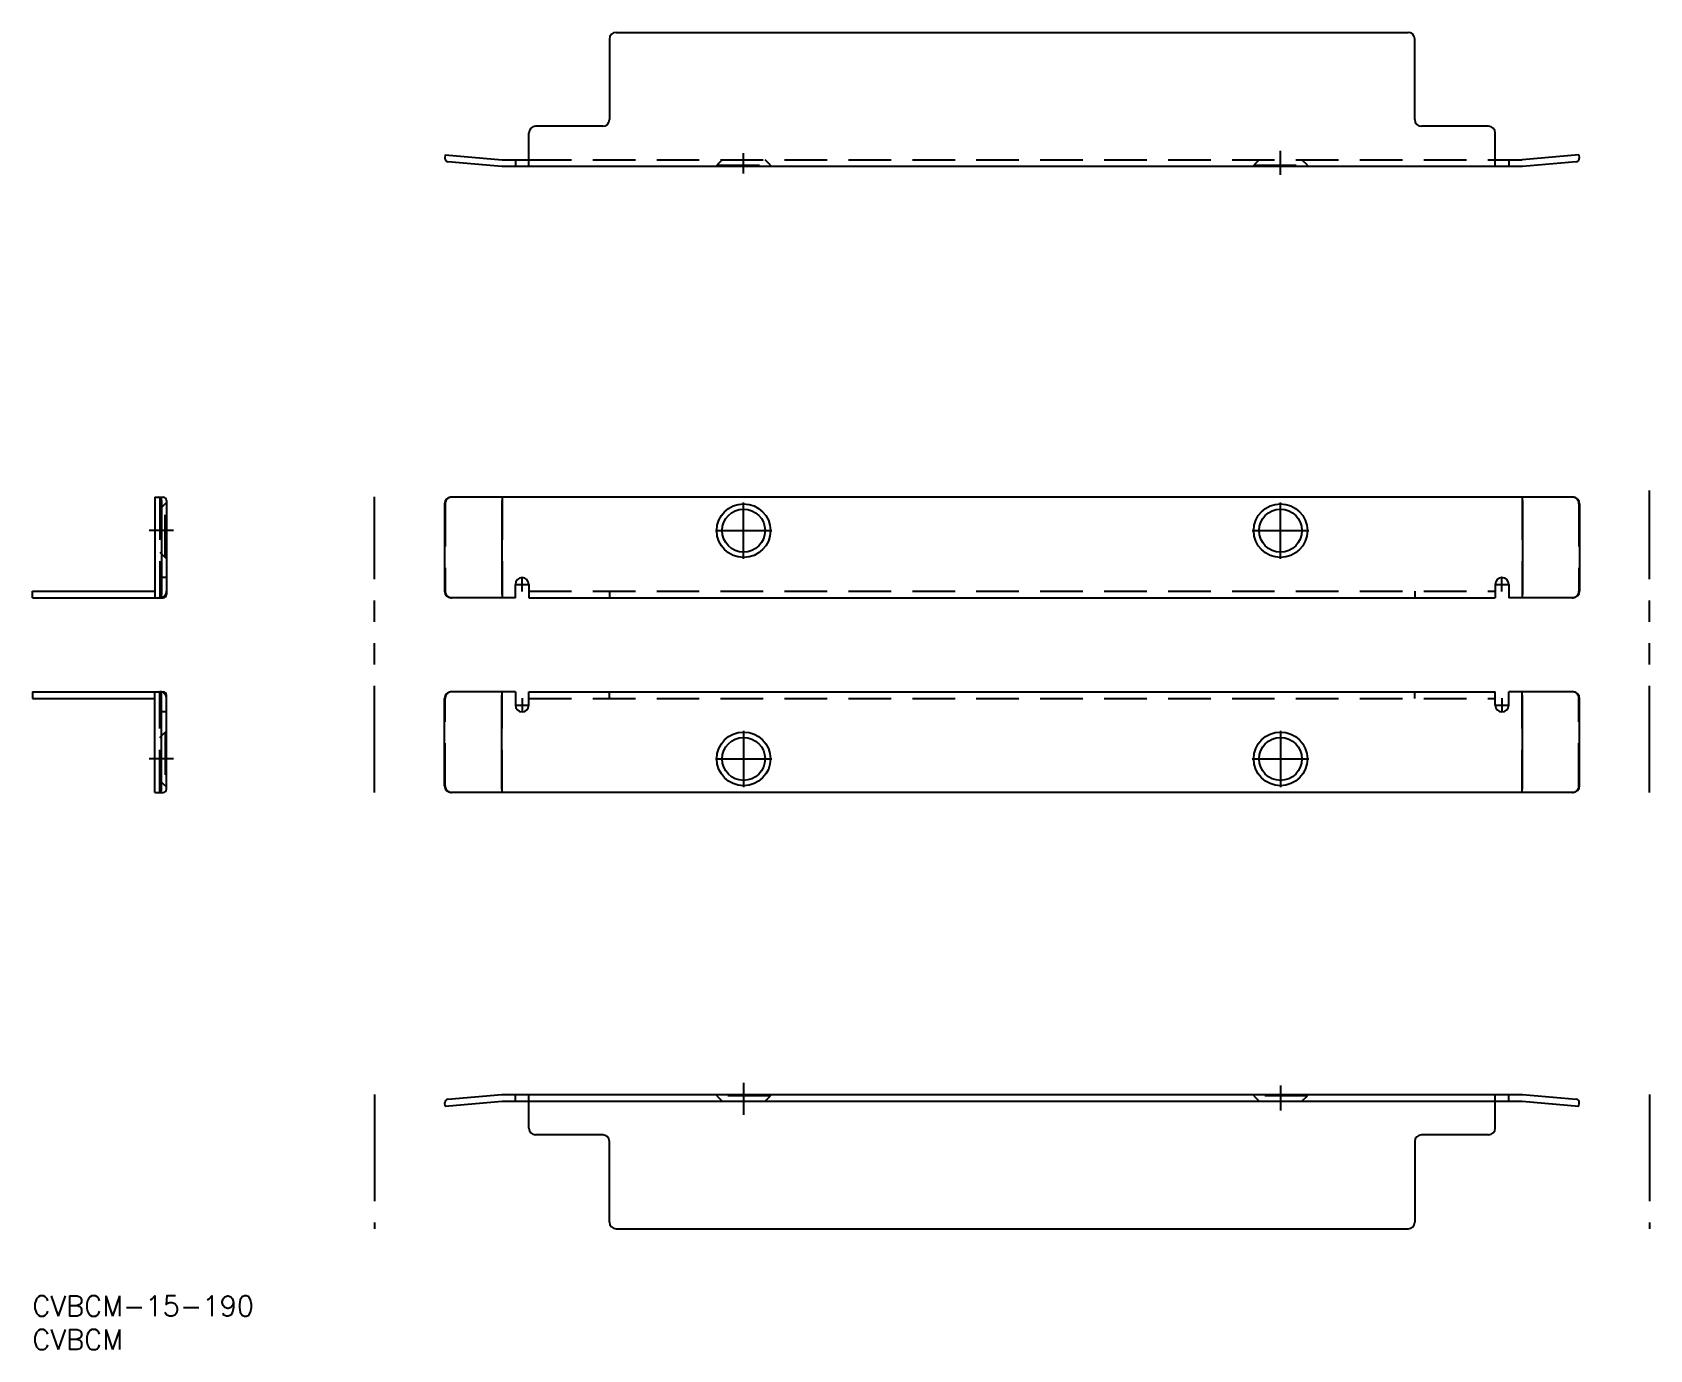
# Model space of a CAD drawing. Extents: x 0 to 241, y -8 to 188.
import ezdxf

# ---------------------------------------------------------------- set-up
doc = ezdxf.new("R2010")
doc.units = 0
doc.header["$LTSCALE"] = 0.5
for name, pattern in [('CENTER', [50.8, 31.75, -6.35, 6.35, -6.35]), ('DASHED', [19.05, 12.7, -6.35]), ('PHANTOM', [63.5, 31.75, -6.35, 6.35, -6.35, 6.35, -6.35])]:
    doc.linetypes.add(name, pattern=pattern)
for name, color, linetype in [('MSM_CENTER', 1, 'CENTER'), ('MSM_CONTINUOUS', 7, 'CONTINUOUS'), ('MSM_DASHED', 4, 'DASHED'), ('MSM_IMAGINARY', 6, 'PHANTOM'), ('MSM_PART_NUMBER', 7, 'CONTINUOUS')]:
    doc.layers.add(name, color=color, linetype=linetype)
doc.styles.get("Standard").update_dxf_attribs({"font": 'txt.shx', "height": 3, "bigfont": 'bigfont.shx'})

msp = doc.modelspace()

# ---------------------------------------------------------------- linework, layer by layer
at = {"layer": 'MSM_CENTER'}
for p, q in [((105.98, 167.2), (105.98, 170.22)), ((185.98, 166.98), (185.98, 170.59)), ((105.98, 109.8), (105.98, 118.2)), ((185.98, 109.8), (185.98, 118.2)), ((21.01, 114), (17.43, 114)), ((101.78, 114), (110.18, 114)), ((181.78, 114), (190.18, 114)), ((72.98, 104.95), (72.98, 107.05)), ((218.98, 104.95), (218.98, 107.05)), ((71.93, 106), (74.03, 106)), ((217.93, 106), (220.03, 106)), ((71.93, 88), (74.03, 88)), ((72.98, 89.05), (72.98, 86.95)), ((217.93, 88), (220.03, 88)), ((218.98, 89.05), (218.98, 86.95)), ((105.98, 84.2), (105.98, 75.8)), ((185.98, 84.2), (185.98, 75.8)), ((21.01, 80), (17.43, 80)), ((101.78, 80), (110.18, 80)), ((181.78, 80), (190.18, 80)), ((105.98, 31.77), (105.98, 26.99)), ((185.98, 31.37), (185.98, 27.6))]:
    msp.add_line(p, q, dxfattribs=at)
at = {"layer": 'MSM_CONTINUOUS'}
for p, q in [((86.98, 188.23), (204.98, 188.23)), ((85.98, 187.23), (85.98, 175.23)), ((205.98, 175.23), (205.98, 187.23)), ((84.98, 174.23), (74.98, 174.23)), ((216.98, 174.23), (206.98, 174.23)), ((73.98, 168.23), (73.98, 173.23)), ((217.98, 168.23), (217.98, 173.23)), ((61.51, 169.97), (61.47, 169.47)), ((61.51, 169.97), (69.98, 169.23)), ((69.94, 168.23), (61.93, 168.93)), ((69.98, 169.23), (73.98, 169.23)), ((71.98, 169.23), (71.98, 168.23)), ((217.98, 169.23), (221.98, 169.23)), ((219.98, 169.23), (219.98, 168.23)), ((230.45, 169.97), (221.98, 169.23)), ((230.04, 168.93), (222.03, 168.23)), ((230.45, 169.97), (230.49, 169.47)), ((222.03, 168.23), (69.94, 168.23)), ((18.26, 119), (18.26, 104)), ((18.26, 119), (19.5, 119)), ((19.26, 118.5), (19.26, 104.5)), ((20, 118.5), (20, 104.5)), ((229.54, 119), (62.43, 119)), ((69.94, 118.5), (69.94, 104.5)), ((222.03, 118.5), (222.03, 104.5)), ((61.43, 118), (61.43, 105)), ((230.54, 118), (230.54, 105)), ((0, 105), (18.26, 105)), ((0, 104), (0, 105)), ((0, 104), (19.5, 104)), ((71.98, 104), (62.43, 104)), ((71.98, 104), (71.98, 106)), ((73.98, 106), (73.98, 104)), ((73.98, 104), (217.98, 104)), ((217.98, 106), (217.98, 104)), ((219.98, 106), (219.98, 104)), ((229.54, 104), (219.98, 104)), ((0, 90), (19.5, 90)), ((0, 90), (0, 89)), ((18.26, 75), (18.26, 90)), ((19.26, 75.5), (19.26, 89.5)), ((20, 75.5), (20, 89.5)), ((71.98, 90), (62.43, 90)), ((69.94, 75.5), (69.94, 89.5)), ((71.98, 90), (71.98, 88)), ((73.98, 88), (73.98, 90)), ((73.98, 90), (217.98, 90)), ((217.98, 88), (217.98, 90)), ((229.54, 90), (219.98, 90)), ((219.98, 88), (219.98, 90)), ((222.03, 75.5), (222.03, 89.5)), ((0, 89), (18.26, 89)), ((61.43, 76), (61.43, 89)), ((230.54, 76), (230.54, 89)), ((18.26, 75), (19.5, 75)), ((229.54, 75), (62.43, 75)), ((61.51, 28.26), (69.98, 29)), ((61.93, 29.3), (69.94, 30)), ((69.94, 30), (222.03, 30)), ((69.98, 29), (221.98, 29)), ((73.98, 29), (73.98, 30)), ((73.98, 25), (73.98, 29)), ((217.98, 29), (217.98, 30)), ((217.98, 25), (217.98, 29)), ((221.98, 29), (230.45, 28.26)), ((222.03, 30), (230.04, 29.3)), ((61.51, 28.26), (61.47, 28.76)), ((230.45, 28.26), (230.49, 28.76)), ((84.98, 24), (74.98, 24)), ((85.98, 11), (85.98, 23)), ((205.98, 23), (205.98, 11)), ((216.98, 24), (206.98, 24)), ((86.98, 10), (204.98, 10))]:
    msp.add_line(p, q, dxfattribs=at)
for centre, radius in [((105.98, 114), 4), ((105.98, 114), 3.2), ((185.98, 114), 4), ((185.98, 114), 3.2), ((105.98, 80), 4), ((105.98, 80), 3.2), ((185.98, 80), 4), ((185.98, 80), 3.2)]:
    msp.add_circle(centre, radius, dxfattribs=at)
for centre, radius, start, end in [((86.98, 187.23), 1, 90, 180), ((204.98, 187.23), 1, 0, 90), ((74.98, 173.23), 1, 90, 180), ((84.98, 175.23), 1, 270, 0), ((206.98, 175.23), 1, 180, 270), ((216.98, 173.23), 1, 0, 90), ((61.97, 169.43), 0.5, 175, 265), ((230, 169.43), 0.5, 275, 5), ((18.76, 118.5), 0.5, 0, 90), ((19.5, 118.5), 0.5, 0, 90), ((62.43, 118), 1, 90, 180), ((229.54, 118), 1, 360, 90), ((72.98, 106), 1, 0, 180), ((218.98, 106), 1, 0, 180), ((18.76, 104.5), 0.5, 270, 0), ((19.5, 104.5), 0.5, 270, 0), ((62.43, 105), 1, 180, 270), ((229.54, 105), 1, 270, 0), ((18.76, 89.5), 0.5, 0, 90), ((19.5, 89.5), 0.5, 0, 90), ((62.43, 89), 1, 90, 180), ((229.54, 89), 1, 0, 90), ((72.98, 88), 1, 180, 0), ((218.98, 88), 1, 180, 0), ((18.76, 75.5), 0.5, 270, 0), ((19.5, 75.5), 0.5, 270, 0), ((62.43, 76), 1, 180, 270), ((229.54, 76), 1, 270, 0), ((61.97, 28.8), 0.5, 95, 185), ((230, 28.8), 0.5, 355, 85), ((74.98, 25), 1, 180, 270), ((216.98, 25), 1, 270, 0), ((84.98, 23), 1, 0, 90), ((206.98, 23), 1, 90, 180), ((86.98, 11), 1, 180, 270), ((204.98, 11), 1, 270, 0)]:
    msp.add_arc(centre, radius, start, end, dxfattribs=at)
at = {"layer": 'MSM_DASHED'}
for p, q in [((73.98, 169.23), (217.98, 169.23)), ((102.78, 169.23), (101.98, 168.43)), ((109.98, 168.43), (109.18, 169.23)), ((182.78, 169.23), (181.98, 168.43)), ((189.98, 168.43), (189.18, 169.23)), ((101.98, 168.43), (101.98, 168.23)), ((101.98, 168.43), (109.98, 168.43)), ((109.98, 168.23), (109.98, 168.43)), ((181.98, 168.43), (181.98, 168.23)), ((181.98, 168.43), (189.98, 168.43)), ((189.98, 168.23), (189.98, 168.43)), ((19, 119), (19, 104)), ((69.98, 119), (69.98, 104)), ((221.98, 119), (221.98, 104)), ((19.8, 118), (19, 117.2)), ((20, 118), (19.8, 118)), ((19.8, 110), (19.8, 118)), ((61.51, 118), (61.51, 105)), ((230.45, 118), (230.45, 105)), ((19, 110.8), (19.8, 110)), ((19.8, 110), (20, 110)), ((20, 107), (19, 107)), ((73.98, 105), (217.98, 105)), ((85.98, 105), (85.98, 104)), ((205.98, 105), (205.98, 104)), ((19, 75), (19, 90)), ((69.98, 75), (69.98, 90)), ((85.98, 89), (85.98, 90)), ((205.98, 89), (205.98, 90)), ((221.98, 75), (221.98, 90)), ((20, 87), (19, 87)), ((61.51, 76), (61.51, 89)), ((73.98, 89), (217.98, 89)), ((230.45, 76), (230.45, 89)), ((19, 83.2), (19.8, 84)), ((19.8, 84), (20, 84)), ((19.8, 84), (19.8, 76)), ((19.8, 76), (19, 76.8)), ((20, 76), (19.8, 76)), ((71.98, 29), (71.98, 30)), ((101.98, 30), (101.98, 29.8)), ((109.98, 29.8), (101.98, 29.8)), ((101.98, 29.8), (102.78, 29)), ((109.18, 29), (109.98, 29.8)), ((109.98, 29.8), (109.98, 30)), ((181.98, 30), (181.98, 29.8)), ((189.98, 29.8), (181.98, 29.8)), ((181.98, 29.8), (182.78, 29)), ((189.18, 29), (189.98, 29.8)), ((189.98, 29.8), (189.98, 30)), ((219.98, 29), (219.98, 30))]:
    msp.add_line(p, q, dxfattribs=at)
for centre, start, end in [((62.51, 118), 90, 180), ((229.45, 118), 360, 90), ((19, 105), 270, 0), ((62.51, 105), 180, 270), ((229.45, 105), 270, 0), ((19, 89), 0, 90), ((62.51, 89), 90, 180), ((229.45, 89), 0, 90), ((62.51, 76), 180, 270), ((229.45, 76), 270, 0)]:
    msp.add_arc(centre, 1, start, end, dxfattribs=at)
at = {"layer": 'MSM_IMAGINARY'}
for p, q in [((50.98, 75), (50.98, 119.06)), ((240.98, 75), (240.98, 120)), ((50.98, 30), (50.98, 10)), ((240.98, 30), (240.98, 10))]:
    msp.add_line(p, q, dxfattribs=at)

# ---------------------------------------------------------------- texts
at = {"layer": 'MSM_PART_NUMBER'}
for s, p in [('CVBCM-15-190 ', (0, -3)), ('CVBCM', (0, -8))]:
    msp.add_text(s, height=3, dxfattribs=at).set_placement(p)

doc.saveas('drawing.dxf')
